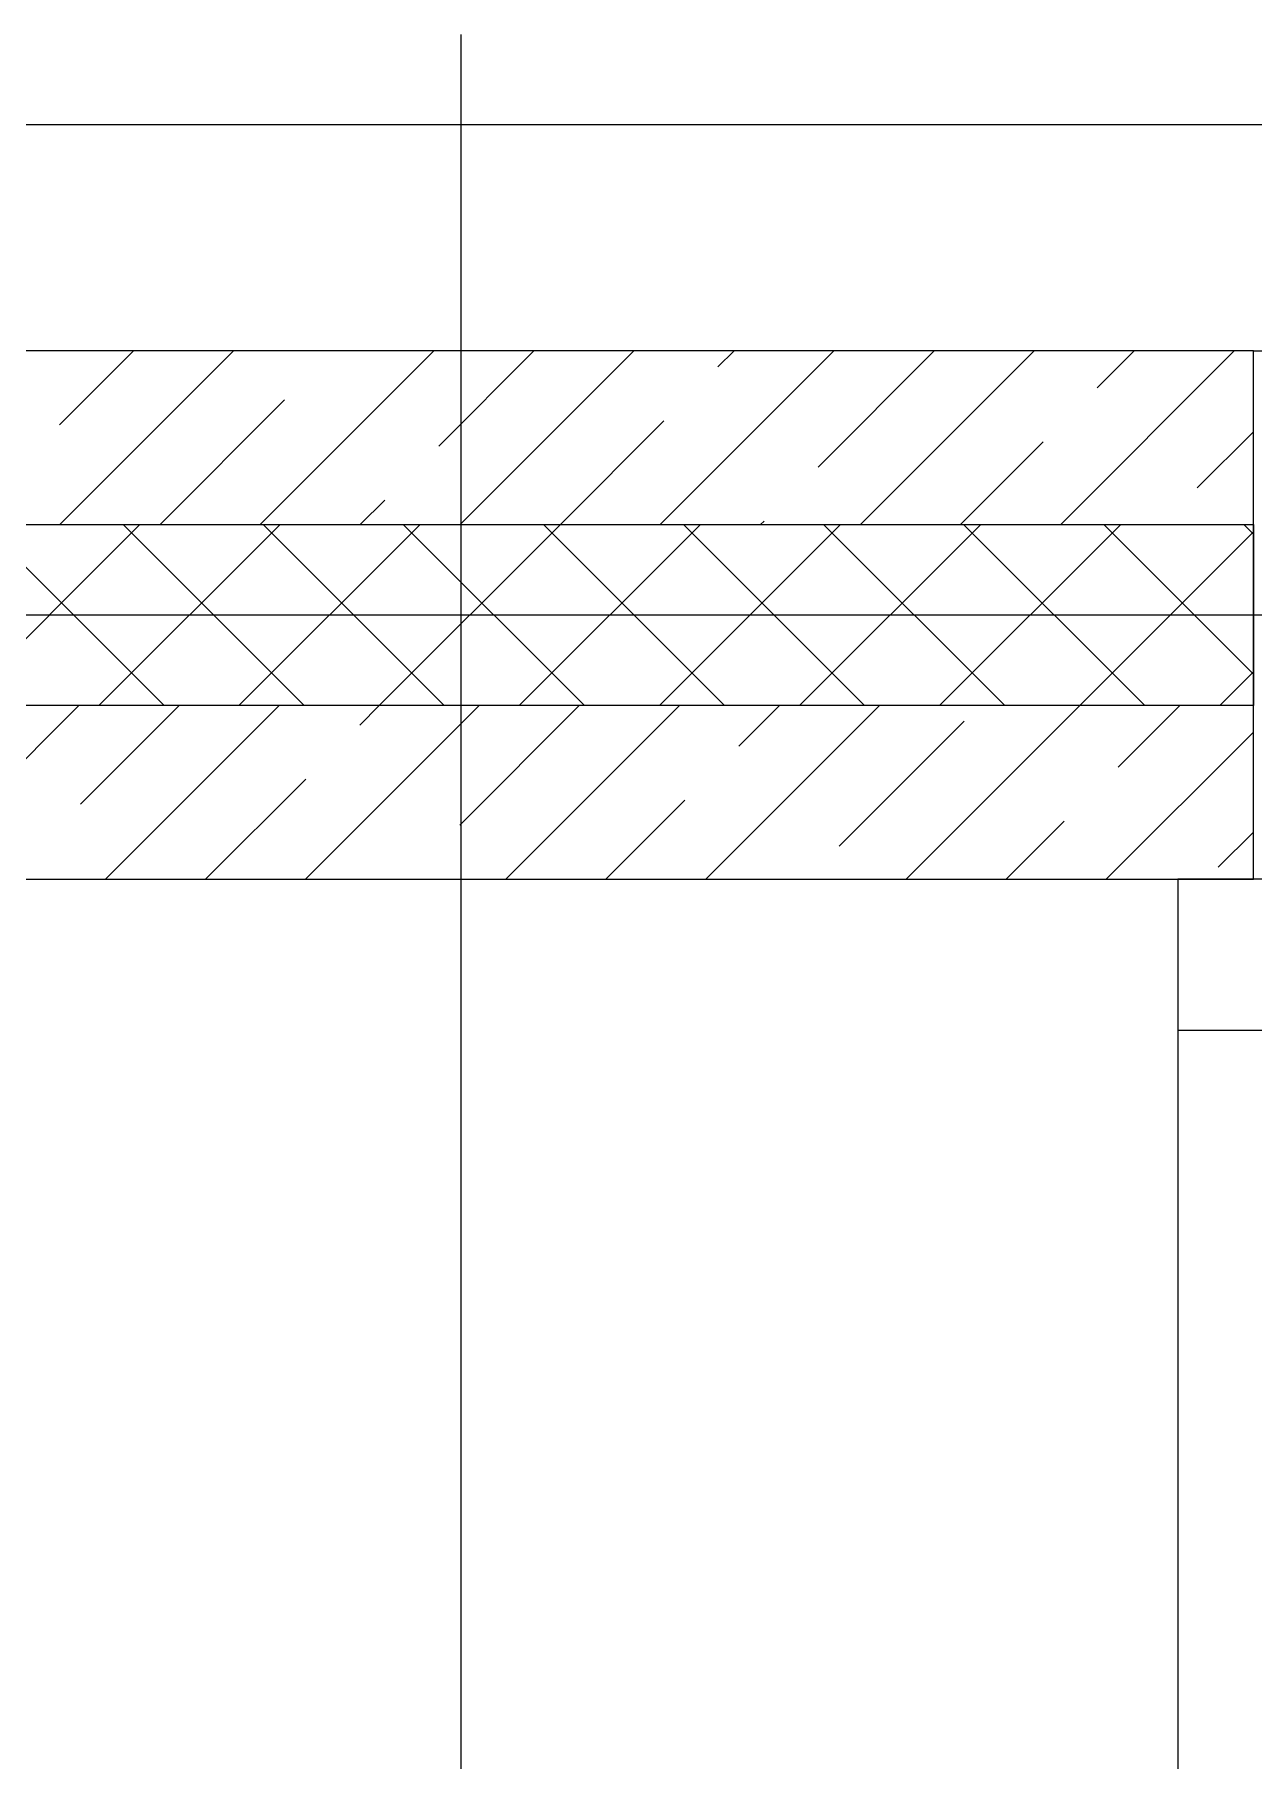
# Model space of a CAD drawing. Header units: millimetres. Extents: x 53645 to 137188, y 78097 to 135533.
# Drawn here: x 121895 to 122702, y 131063 to 132206 of the extents above; entities that cross this region are included whole.
import ezdxf

# ---------------------------------------------------------------- set-up
doc = ezdxf.new("R2010")
doc.units = ezdxf.units.MM
doc.linetypes.add('CONTI', pattern=[0])
doc.linetypes.add('GOST2.303 5', pattern=[24, 20, -1.5, 1, -1.5])
doc.layers.add('axis_dim', color=40, linetype='CONTI')
for name, color, linetype, lineweight in [('doors_windows', 4, 'Continuous', 5), ('furniture', 36, 'Continuous', 0), ('stair1', 7, 'Continuous', 15), ('Wall2', 5, 'Continuous', 5)]:
    doc.layers.add(name, color=color, linetype=linetype, lineweight=lineweight)

msp = doc.modelspace()

# ---------------------------------------------------------------- linework, layer by layer
at = {"layer": 'axis_dim', "linetype": 'GOST2.303 5', "lineweight": 25, "ltscale": 100}
for points in [[(122177.3, 132206), (122177.3, 131821.4)], [(123427.3, 131821.4), (117677.3, 131821.4)], [(122177.3, 131821.4), (122177.3, 128221.4)]]:
    msp.add_lwpolyline(points, dxfattribs=at)
at = {"layer": 'doors_windows', "lineweight": 20, "ltscale": 50}
msp.add_lwpolyline([(122702.3, 131996.4), (123302.3, 131996.4), (123302.3, 131646.4), (122702.3, 131646.4)], close=True, dxfattribs=at)
at = {"layer": 'furniture'}
for points in [[(124582.3, 129221.4), (124582.3, 131646.4), (122652.3, 131646.4), (122652.3, 131046.4), (123982.3, 131046.3), (123982.3, 129221.4), (124582.3, 129221.4)], [(122652.3, 131546.4), (122652.3, 131546.4), (124482.3, 131546.4), (124482.3, 129221.4)]]:
    msp.add_lwpolyline(points, dxfattribs=at)
at = {"layer": 'stair1', "ltscale": 75}
msp.add_lwpolyline([(113102.3, 132146.4), (124677.5, 132146.4)], dxfattribs=at)
at = {"layer": 'Wall2', "ltscale": 100}
for points in [[(122702.3, 131996.4), (113102.3, 131996.4)], [(121911.4, 131947.4), (121960.4, 131996.4)], [(121911.7, 131881.4), (122026.7, 131996.4)], [(122044.3, 131881.4), (122159.3, 131996.4)], [(122162.6, 131933.4), (122225.6, 131996.4)], [(122176.9, 131881.4), (122291.9, 131996.4)], [(122309.4, 131881.4), (122424.4, 131996.4)], [(122347.6, 131985.8), (122358.2, 131996.4)], [(122413.9, 131919.5), (122490.7, 131996.4)], [(122442, 131881.4), (122557, 131996.4)], [(122574.6, 131881.4), (122689.6, 131996.4)], [(122598.8, 131971.9), (122623.3, 131996.4)], [(122702.3, 131881.4), (122702.3, 131996.4)], [(121978, 131881.4), (122060.5, 131963.9)], [(122243.2, 131881.4), (122311.8, 131950)], [(122665.1, 131905.6), (122702.3, 131942.8)], [(122508.3, 131881.4), (122563, 131936.1)], [(122110.6, 131881.4), (122126.8, 131897.6)], [(113217.3, 131881.4), (122702.3, 131881.4)], [(113217.3, 131881.4), (122702.3, 131881.4)], [(121844.7, 131761.4), (121964.7, 131881.4)], [(121980.7, 131761.4), (121860.7, 131881.4)], [(121937.5, 131761.4), (122057.5, 131881.4)], [(122073.5, 131761.4), (121953.5, 131881.4)], [(122030.3, 131761.4), (122150.3, 131881.4)], [(122166.3, 131761.4), (122046.3, 131881.4)], [(122123.2, 131761.4), (122243.2, 131881.4)], [(122259.1, 131761.4), (122139.1, 131881.4)], [(122216, 131761.4), (122336, 131881.4)], [(122351.9, 131761.4), (122231.9, 131881.4)], [(122308.8, 131761.4), (122428.8, 131881.4)], [(122444.7, 131761.4), (122324.7, 131881.4)], [(122375.7, 131881.4), (122378.1, 131883.7)], [(122401.6, 131761.4), (122521.6, 131881.4)], [(122537.5, 131761.4), (122417.5, 131881.4)], [(122494.4, 131761.4), (122614.4, 131881.4)], [(122630.3, 131761.4), (122510.3, 131881.4)], [(122587.2, 131761.4), (122702.3, 131876.5)], [(122702.3, 131782.2), (122603.1, 131881.4)], [(122702.3, 131875), (122696, 131881.4)], [(122702.3, 131881.4), (122702.3, 131761.4)], [(122680, 131761.4), (122702.3, 131783.7)], [(122702.3, 131761.4), (113337.3, 131761.4)], [(122702.3, 131761.4), (113337.3, 131761.4)], [(121809.3, 131646.4), (121924.3, 131761.4)], [(121925.3, 131696.1), (121990.6, 131761.4)], [(121941.9, 131646.4), (122056.9, 131761.4)], [(122074.4, 131646.4), (122189.4, 131761.4)], [(122110.3, 131748.5), (122123.2, 131761.4)], [(122176.5, 131682.2), (122255.7, 131761.4)], [(122207, 131646.4), (122322, 131761.4)], [(122339.6, 131646.4), (122454.6, 131761.4)], [(122361.5, 131734.6), (122388.3, 131761.4)], [(122472.2, 131646.4), (122587.2, 131761.4)], [(122612.7, 131720.6), (122653.5, 131761.4)], [(122702.3, 131646.4), (122702.3, 131761.4)], [(122427.8, 131668.3), (122510.7, 131751.1)], [(122604.8, 131646.4), (122702.3, 131743.9)], [(122008.2, 131646.4), (122074.5, 131712.7)], [(122273.3, 131646.4), (122325.7, 131698.8)], [(122538.5, 131646.4), (122576.9, 131684.8)], [(122679, 131654.3), (122702.3, 131677.6)], [(113452.3, 131646.4), (122702.3, 131646.4)], [(122140.7, 131646.4), (122140.7, 131646.4)]]:
    msp.add_lwpolyline(points, dxfattribs=at)

doc.saveas('drawing.dxf')
